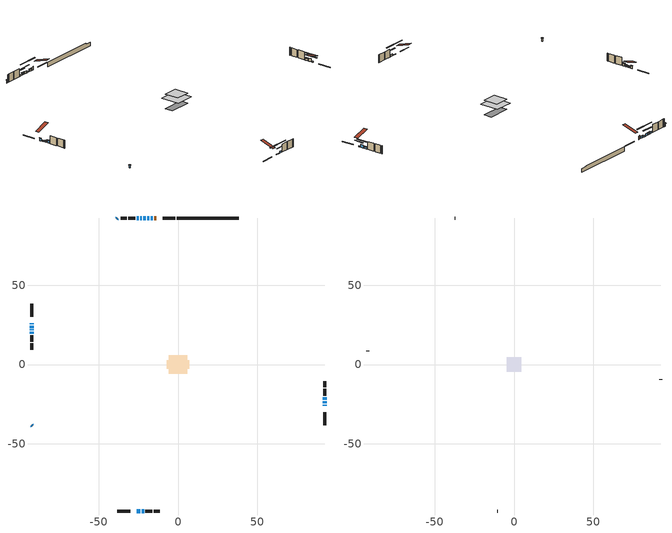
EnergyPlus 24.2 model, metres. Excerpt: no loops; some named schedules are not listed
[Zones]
conditioned space
 floor outside (Floor1 construction): -0.46,-0.46 -0.46,0.46 0.46,0.46 0.46,-0.46 z1.06
 floor adiabatic (AdiabaticFloorConstruction): -5.91,-5.91 -5.91,5.91 5.91,5.91 5.91,-5.91 z3.5
 floor foundation (Slab1 construction): -7.2,-2.56 -7.2,2.56 7.2,2.56 7.2,-2.56 z-1.68
 wall outside (RimJoist1 construction): -1.6,92.57 -9.67,92.57 / -38.34,-92.57 -30.28,-92.57 / -92.57,38.34 -92.57,30.28 / 92.57,-38.34 92.57,-30.28 z1.06:1.36
 wall outside (AdiabaticWallConstruction 1): -13.83,92.57 -15.14,92.57 z1.06:3.09
 wall outside (AdiabaticWallConstruction): 92.57,-26.12 92.57,-25.56 z1.06:1.62; 92.57,-24.63 92.57,-23.11 z1.06:2.84; -92.57,26.12 -92.57,25.35 / -20.27,92.57 -21.84,92.57 z1.06:2.43; -16.07,92.57 -17.22,92.57 z1.06:2.23; 92.57,-22.18 92.57,-20.6 / -23.05,-92.57 -21.47,-92.57 z1.06:2.2; -92.57,24.43 -92.57,23.05 z1.06:1.65; -26.12,-92.57 -23.98,-92.57 z1.06:1.44; -18.14,92.57 -19.34,92.57 z1.06:1.82; -92.57,22.13 -92.57,21.57 z1.06:1.98; -22.77,92.57 -23.74,92.57 z1.06:1.9; -38.34,92.57 -38.74,92.17 / -92.57,20.64 -92.57,19.47 / -92.57,-38.34 -92.17,-38.74 z1.06:2.64; -24.67,92.57 -26.22,92.57 z1.06:2.03
 wall outside (Wall1 construction): -27.14,92.57 -31.43,92.57 / -20.55,-92.57 -16.26,-92.57 / -92.57,18.54 -92.57,14.25 / 92.57,-19.67 92.57,-15.38 z1.06:5.94
 wall outside (Wall2 construction): -32.36,92.57 -36.23,92.57 / -15.33,-92.57 -11.46,-92.57 / -92.57,13.33 -92.57,9.46 / 92.57,-14.46 92.57,-10.59 z1.06:5.94
 wall foundation (FoundationWall1 construction): -0.67,92.57,-1.68 -0.67,92.57,1.06 34.44,92.57,1.06 34.44,92.57,0.62 38.34,92.57,0.62 38.34,92.57,-1.68
 window (WindowConstruction 12): 92.57,-26.12 92.57,-25.56 z1.06:1.62
 window (WindowConstruction 7): 92.57,-24.63 92.57,-23.11 z1.06:2.84
 window (WindowConstruction 8): -92.57,26.12 -92.57,25.35 z1.06:2.43
 window (WindowConstruction 9): -16.07,92.57 -17.21,92.57 z1.06:2.23
 window (WindowConstruction 10): 92.57,-22.18 92.57,-20.6 z1.06:2.2
 window (WindowConstruction 11): -92.57,24.43 -92.57,23.05 z1.06:1.65
 window (WindowConstruction 14): -26.12,-92.57 -23.98,-92.57 z1.06:1.44
 window (WindowConstruction 15): -18.14,92.57 -19.34,92.57 z1.06:1.82
 window (WindowConstruction 13): -92.57,22.12 -92.57,21.57 z1.06:1.97
 window (WindowConstruction): -20.27,92.57 -21.84,92.57 z1.06:2.43
 window (WindowConstruction 1): -22.77,92.57 -23.74,92.57 z1.06:1.9
 window (WindowConstruction 2): -38.34,92.57 -38.74,92.17 z1.06:2.64
 window (WindowConstruction 3): -92.57,20.64 -92.57,19.47 z1.06:2.64
 window (WindowConstruction 4): -92.57,-38.34 -92.17,-38.74 z1.06:2.64
 window (WindowConstruction 5): -23.05,-92.57 -21.48,-92.57 z1.06:2.2
 window (WindowConstruction 6): -24.67,92.57 -26.22,92.57 z1.06:2.03
 door (Door): -13.83,92.57 -15.14,92.57 z1.06:3.09
 ceiling adiabatic (AdiabaticFloorConstruction): 5.91,-5.91 5.91,5.91 -5.91,5.91 -5.91,-5.91 z3.5
attic - vented
 floor to conditioned space (Floor2 construction Reversed): -4.48,-4.48 -4.48,4.48 4.48,4.48 4.48,-4.48 z5.94
 wall outside (Wall3 construction): -37.16,92.57 -37.41,92.57 / -10.54,-92.57 -10.28,-92.57 / -92.57,8.53 -92.57,8.27 / 92.57,-9.66 92.57,-9.4 z1.06:5.94
 roof outside (Roof1 construction): -12.9,92.57,5.94 -12.9,83.83,8.85 -10.6,83.83,8.85 -10.6,92.57,5.94; -27.05,-92.57,5.94 -27.05,-83.83,8.85 -29.35,-83.83,8.85 -29.35,-92.57,5.94; -92.57,27.05,5.94 -83.83,27.05,8.85 -83.83,29.35,8.85 -92.57,29.35,5.94; 92.57,-27.05,5.94 83.83,-27.05,8.85 83.83,-29.35,8.85 92.57,-29.35,5.94
shading: 92.57,-22.82 92.57,-28.86 93.03,-28.86 93.03,-22.82 z4.36; 92.57,-20.37 92.57,-27.37 93.03,-27.37 93.03,-20.37 z5.58; -92.57,25.06 -92.57,26.42 -93.03,26.42 -93.03,25.06 z2.73; -17.51,92.57 -15.77,92.57 -15.77,93.03 -17.51,93.03 z2.53; 92.57,-20.3 92.57,-22.48 93.03,-22.48 93.03,-20.3 z2.5; -92.57,22.76 -92.57,24.72 -93.03,24.72 -93.03,22.76 z1.94; -17.88,-92.57 -32.22,-92.57 -32.22,-93.03 -17.88,-93.03 z7.54; -25.44,92.57 -12.04,92.57 -12.04,93.03 -25.44,93.03 z7.92; -92.57,21.27 -92.57,22.42 -93.03,22.42 -93.03,21.27 z2.27; -24.58,92.57 -17.53,92.57 -17.53,93.03 -24.58,93.03 z5.17; -24.35,92.57 -22.16,92.57 -22.16,93.03 -24.35,93.03 z2.51; -38.95,91.96 -38.13,92.78 -38.46,93.1 -39.27,92.29 z2.93; -92.57,19.17 -92.57,20.94 -93.03,20.94 -93.03,19.17 z2.93; -91.96,-38.95 -92.78,-38.13 -93.1,-38.46 -92.29,-39.27 z2.93; -18.74,-92.57 -25.79,-92.57 -25.79,-93.03 -18.74,-93.03 z4.94; -28.96,92.57 -21.93,92.57 -21.93,93.03 -28.96,93.03 z4.77
[Building]
Building 1: Terrain=Suburbs
[Site:Location]
Calgary Intl AP_AB: Latitude {deg}=51.11; Longitude {deg}=-114.02; Time Zone {hr}=-7; Elevation {m}=1084; Keep Site Location Information=Yes
[Site:GroundTemperature:Shallow]
0.326196, -1.55603, -1.70677, -0.813554, 2.7722, 6.34125, 9.43543, 11.3955, 11.562, 9.96783, 6.95256, 3.49299
[Site:WaterMainsTemperature]
Calculation Method=Schedule; Temperature Schedule=mains temperature schedule
[Material] Roughness=Rough; Thermal Absorptance=0.9
Name | Thickness {m} | Conductivity {W/m-K} | Density {kg/m3} | Specific Heat {J/kg-K} | Solar Absorptance | Visible Absorptance
asphalt or fiberglass shingles | 0.00635 | 0.162714 | 1121.4 | 1465.45 | 0.4 | 0.4
ceiling loosefill ins | 0.169333 | 0.0480833 | 16.02 | 1046.75 | 0.7 | 0.7
ceiling stud and cavity | 0.1397 | 0.329196 | 65.682 | 1177.47 | 0.7 | 0.7
concrete 4.0 in. | 0.1016 | 1.803125 | 2242.8 | 837.4 | 0.7 | 0.7
concrete 8.0 in. | 0.2032 | 1.803125 | 2242.8 | 837.4 | 0.7 | 0.7
door material | 0.04445 | 0.0451087 | 512.64 | 1214.23 | 0.7 | 0.7
exterior vertical ins | 0.00332702 | 0.029427 | 32.04 | 1214.23 | 0.7 | 0.7
floor covering | 0.0127 | 0.0433444 | 54.468 | 1339.84 | 0.6 | 0.6
floor rigid ins | 0.051816 | 0.029427 | 32.04 | 1214.23 | 0.7 | 0.7
floor rigid ins 1; wall rigid ins | 0.512978 | 0.029427 | 32.04 | 1214.23 | 0.7 | 0.7
floor stud and cavity | 0.1397 | 0.33448 | 92.3553 | 1139.71 | 0.7 | 0.7
floor stud and cavity 1 | 0.1397 | 1.75129 | 37.0049 | 1207.88 | 0.7 | 0.7
furniture material conditioned space 1 | 0.1524 | 0.115458 | 640.8 | 1214.23 | 0.6 | 0.6
gypsum board | 0.0127 | 0.160291 | 801 | 837.4 | 0.6 | 0.6
gypsum board 1 | 0.0127 | 0.160291 | 801 | 837.4 | 0.7 | 0.7
osb sheathing 0.5 in. | 0.0127 | 0.115458 | 512.64 | 1214.23 | 0.7 | 0.7
osb sheathing 0.75 in. | 0.01905 | 0.115458 | 512.64 | 1214.23 | 0.7 | 0.7
osb sheathing 2.0 in. | 0.0508 | 0.115458 | 512.64 | 1214.23 | 0.7 | 0.7
rim joist stud and cavity | 0.0508 | 0.0285197 | 125.044 | 1163.47 | 0.6 | 0.6
slab rigid ins | 0.000517642 | 0.029427 | 32.04 | 1214.23 | 0.7 | 0.7
wall stud and cavity | 0.1397 | 0.0861437 | 139.0536 | 1170.24 | 0.7 | 0.7
wall stud and cavity 1 | 0.1397 | 0.0864253 | 139.0536 | 1170.24 | 0.7 | 0.7
wall stud and cavity 2 | 0.0889 | 6.9971 | 50.32683 | 1063.81 | 0.6 | 0.6
wall stud and cavity 3 | 0.0889 | 0.380278 | 52.3479 | 1209.89 | 0.7 | 0.7
wall stud and cavity 4 | 0.0889 | 0.391764 | 83.0341 | 1211.67 | 0.7 | 0.7
wood siding | 0.0254 | 0.102417 | 544.68 | 1172.36 | 0.4 | 0.4
wood siding 1 | 0.00254 | 0.102417 | 544.68 | 1172.36 | 0.4 | 0.4
wood siding 2; wood siding 3; wood siding 4 | 0.0254 | 0.102417 | 544.68 | 1172.36 | 0.7 | 0.7
[WindowMaterial:SimpleGlazingSystem]
Name | U-Factor {W/m2-K} | Solar Heat Gain Coefficient
WindowMaterial | 2.90373 | 0.68
WindowMaterial 1 | 2.95256 | 0.63
WindowMaterial 10 | 2.74134 | 0.56
WindowMaterial 11 | 2.75553 | 0.6
WindowMaterial 12 | 5.85799 | 0.59
WindowMaterial 13 | 1.90383 | 0.35
WindowMaterial 2 | 2.969594 | 0.62
WindowMaterial 3 | 2.91168 | 0.67
WindowMaterial 4 | 1.782892 | 0.39
WindowMaterial 5 | 1.81242 | 0.38
WindowMaterial 6 | 2.93666 | 0.65
WindowMaterial 7 | 1.87771 | 0.35
WindowMaterial 8 | 1.84308 | 0.37
WindowMaterial 9 | 1.69886 | 0.41
[Construction]
AdiabaticFloorConstruction: floor stud and cavity 1, floor rigid ins 1, osb sheathing 0.75 in., floor covering
AdiabaticWallConstruction: wood siding 3, wall rigid ins, wall stud and cavity 3, gypsum board
AdiabaticWallConstruction 1: wood siding 4, wall rigid ins, wall stud and cavity 3, gypsum board
Door: door material
Floor1 construction: floor stud and cavity, floor rigid ins, osb sheathing 0.75 in., floor covering
Floor2 construction Reversed: gypsum board, ceiling stud and cavity, ceiling loosefill ins
FoundationWall1 construction: concrete 8.0 in., gypsum board 1
furniture construction conditioned space 1: furniture material conditioned space 1
PartitionWallConstruction: gypsum board, wall stud and cavity 4, gypsum board
RimJoist1 construction: wood siding 2, osb sheathing 2.0 in., rim joist stud and cavity
Roof1 construction: asphalt or fiberglass shingles
Slab1 construction: slab rigid ins, concrete 4.0 in.
Wall1 construction: wood siding, osb sheathing 0.5 in., wall stud and cavity, gypsum board
Wall2 construction: wood siding, osb sheathing 0.5 in., wall stud and cavity 1, gypsum board
Wall3 construction: wood siding 1, wall stud and cavity 2
WindowConstruction: WindowMaterial
WindowConstruction 1: WindowMaterial 1
WindowConstruction 10; WindowConstruction 5: WindowMaterial 4
WindowConstruction 11: WindowMaterial 9
WindowConstruction 12: WindowMaterial 10
WindowConstruction 13: WindowMaterial 11
WindowConstruction 14: WindowMaterial 12
WindowConstruction 15: WindowMaterial 13
WindowConstruction 2; WindowConstruction 4: WindowMaterial 2
WindowConstruction 3: WindowMaterial 3
WindowConstruction 6: WindowMaterial 5
WindowConstruction 7: WindowMaterial 6
WindowConstruction 8: WindowMaterial 7
WindowConstruction 9: WindowMaterial 8
[Zone] Multiplier=1; Part of Total Floor Area=Yes
Name | Volume {m3}
attic - vented | 38.031
conditioned space | 567.1
[Space]
Name | Zone | Volume {m3}
attic - vented 1 | attic - vented | 38.031
conditioned space 1 | conditioned space | 567.1
[ZoneInfiltration:EffectiveLeakageArea]
infil attic - vented 1: Zone or Space=attic - vented 1; Schedule=Always On Discrete; Effective Air Leakage Area {cm2}=2758.29; Stack Coefficient=0.000541624; Wind Coefficient=1.57242e-05
[ZoneMixing]
whole house fan mix: Zone or Space=attic - vented; Schedule=Always On Continuous; Design Flow Rate Calculation Method=Flow/Zone; Design Flow Rate {m3/s}=0; Source Zone or Space=conditioned space
[SurfaceProperty:ExposedFoundationPerimeter]
Slab1: Exposed Perimeter Calculation Method=TotalExposedPerimeter; Total Exposed Perimeter {m}=39.014
[InternalMass] Zone or ZoneList=conditioned space; Space or SpaceList=conditioned space 1
Name | Construction | Surface Area {m2}
furniture mass conditioned space 1 | furniture construction conditioned space 1 | 85.648
partition wall mass | PartitionWallConstruction | 214.12
[Lights]
interior lighting: Zone or ZoneList or Space or SpaceList=conditioned space 1; Schedule=interior lighting schedule; Design Level Calculation Method=LightingLevel; Lighting Level {W}=343.2; Return Air Fraction=0; Fraction Radiant=0.6; Fraction Visible=0.2; Fraction Replaceable=1
[People]
occupants: Zone or ZoneList or Space or SpaceList=conditioned space 1; Number of People Schedule=occupants schedule; Number of People Calculation Method=People; Number of People=3; Fraction Radiant=0.314171; Sensible Heat Fraction=0.56303; Activity Level Schedule=occupants activity schedule; Carbon Dioxide Generation Rate {m3/s-W}=0; Enable ASHRAE 55 Comfort Warnings=No; Mean Radiant Temperature Calculation Type=EnclosureAveraged
[ElectricEquipment] Zone or ZoneList or Space or SpaceList=conditioned space 1; Design Level Calculation Method=EquipmentLevel
Name | Schedule | Design Level {W} | Fraction Latent | Fraction Radiant | Fraction Lost
clothes dryer | clothes dryer schedule | 140.772 | 0.015 | 0.081 | 0.85
clothes washer | clothes washer schedule | 32.1985 | 0.03 | 0.162 | 0.7
cooking range | cooking range schedule | 215.147 | 0.08 | 0.432 | 0.2
dishwasher | dishwasher schedule | 66.8632 | 0.3 | 0.18 | 0.4
fridge | fridge schedule | 72.9452 | 0 | 0.6 | 0
mech vent house fan | mech vent house fan schedule | 0 | 0 | 0 | 1
mech vent house fan cfis | mech vent house fan cfis schedule | 0 | 0 | 0 | 0
misc plug loads | misc plug loads schedule | 494.7 | 0.045 | 0.513 | 0.1
whole house fan | Always On Discrete | 0 | 0 | 0 | 1
[OtherEquipment] Zone or ZoneList or Space or SpaceList=conditioned space 1; Design Level Calculation Method=EquipmentLevel
Name | Fuel Type | Schedule | Design Level {W} | Fraction Latent | Fraction Radiant | Fraction Lost
clothes dryer 1 | Electricity | clothes dryer schedule | 0 | 0.015 | 0.081 | 0.85
cooking range 1 | Electricity | cooking range schedule | 0 | 0.08 | 0.432 | 0.2
general water use latent | None | general water use schedule | 62.594 | 1 | 0 | 0
general water use sensible | None | general water use schedule | -61.6891 | 0 | 0.6 | 0
mech vent house fan latent load | None | Always On Discrete | 0 | 1 | 0 | 0
mech vent house fan sensible load | None | Always On Discrete | 0 | 0 | 0 | 0
water heater energy adjustment1 | NaturalGas | Always On Discrete | 0.01 | 0 | 0 | 1
[ZoneInfiltration:DesignFlowRate] Zone or ZoneList or Space or SpaceList=conditioned space 1; Schedule=Always On Discrete; Design Flow Rate Calculation Method=Flow/Zone; Design Flow Rate {m3/s}=0
infil flow; natural vent flow; whole house fan flow
[Foundation:Kiva]
Foundation Kiva 1: Initial Indoor Air Temperature {C}=18; Wall Height Above Grade {m}=1.06; Wall Depth Below Slab {m}=0.2032; Custom Block Material Name 1=exterior vertical ins; Custom Block Depth 1 {m}=2.74; Custom Block X Position 1 {m}=0.2159; Custom Block Z Position 1 {m}=0
[Foundation:Kiva:Settings]
Soil Conductivity {W/m-K}=0.849921; Soil Density {kg/m3}=1842.3; Soil Specific Heat {J/kg-K}=418.7; Ground Solar Absorptivity=0.9; Ground Thermal Absorptivity=0.9; Ground Surface Roughness {m}=0.03; Far-Field Width {m}=40; Deep-Ground Boundary Condition=ZeroFlux; Deep-Ground Depth {m}=40; Minimum Cell Dimension {m}=0.2; Maximum Cell Growth Coefficient=3; Simulation Timestep=Timestep
[Exterior:Lights]
exterior lighting: Schedule=exterior lighting schedule; Design Level {W}=75.6
[Schedule:Constant]
Name | Hourly Value
Always On Continuous; mech vent house fan schedule; mech vent house fan cfis schedule; Always On Discrete | 1
occupants activity schedule | 117.228
fridge schedule | 0
[Schedule:Week:Daily]
interior lighting schedule Week Rule - Jan1-Jan27: interior lighting schedule day, interior lighting schedule day, interior lighting schedule day, interior lighting schedule day, interior lighting schedule day, interior lighting schedule day, interior lighting schedule day, interior lighting schedule default day, interior lighting schedule default day, interior lighting schedule default day, interior lighting schedule default day, interior lighting schedule default day
interior lighting schedule Week Rule - Jan28-Feb3: interior lighting schedule day, interior lighting schedule day, interior lighting schedule day, interior lighting schedule day, interior lighting schedule day 1, interior lighting schedule day 1, interior lighting schedule day 1, interior lighting schedule default day, interior lighting schedule default day, interior lighting schedule default day, interior lighting schedule default day, interior lighting schedule default day
interior lighting schedule Week Rule - Feb4-Feb24: interior lighting schedule day 1, interior lighting schedule day 1, interior lighting schedule day 1, interior lighting schedule day 1, interior lighting schedule day 1, interior lighting schedule day 1, interior lighting schedule day 1, interior lighting schedule default day, interior lighting schedule default day, interior lighting schedule default day, interior lighting schedule default day, interior lighting schedule default day
interior lighting schedule Week Rule - Feb25-Mar3: interior lighting schedule day 1, interior lighting schedule day 1, interior lighting schedule day 1, interior lighting schedule day 1, interior lighting schedule day 2, interior lighting schedule day 2, interior lighting schedule day 2, interior lighting schedule default day, interior lighting schedule default day, interior lighting schedule default day, interior lighting schedule default day, interior lighting schedule default day
interior lighting schedule Week Rule - Mar4-Mar31: interior lighting schedule day 2, interior lighting schedule day 2, interior lighting schedule day 2, interior lighting schedule day 2, interior lighting schedule day 2, interior lighting schedule day 2, interior lighting schedule day 2, interior lighting schedule default day, interior lighting schedule default day, interior lighting schedule default day, interior lighting schedule default day, interior lighting schedule default day
interior lighting schedule Week Rule - Apr1-Apr28: interior lighting schedule day 3, interior lighting schedule day 3, interior lighting schedule day 3, interior lighting schedule day 3, interior lighting schedule day 3, interior lighting schedule day 3, interior lighting schedule day 3, interior lighting schedule default day, interior lighting schedule default day, interior lighting schedule default day, interior lighting schedule default day, interior lighting schedule default day
interior lighting schedule Week Rule - Apr29-May5: interior lighting schedule day 3, interior lighting schedule day 3, interior lighting schedule day 4, interior lighting schedule day 4, interior lighting schedule day 4, interior lighting schedule day 4, interior lighting schedule day 4, interior lighting schedule default day, interior lighting schedule default day, interior lighting schedule default day, interior lighting schedule default day, interior lighting schedule default day
interior lighting schedule Week Rule - May6-May26: interior lighting schedule day 4, interior lighting schedule day 4, interior lighting schedule day 4, interior lighting schedule day 4, interior lighting schedule day 4, interior lighting schedule day 4, interior lighting schedule day 4, interior lighting schedule default day, interior lighting schedule default day, interior lighting schedule default day, interior lighting schedule default day, interior lighting schedule default day
interior lighting schedule Week Rule - May27-Jun2: interior lighting schedule day 4, interior lighting schedule day 4, interior lighting schedule day 4, interior lighting schedule day 4, interior lighting schedule day 4, interior lighting schedule day 5, interior lighting schedule day 5, interior lighting schedule default day, interior lighting schedule default day, interior lighting schedule default day, interior lighting schedule default day, interior lighting schedule default day
interior lighting schedule Week Rule - Jun3-Jun30: interior lighting schedule day 5, interior lighting schedule day 5, interior lighting schedule day 5, interior lighting schedule day 5, interior lighting schedule day 5, interior lighting schedule day 5, interior lighting schedule day 5, interior lighting schedule default day, interior lighting schedule default day, interior lighting schedule default day, interior lighting schedule default day, interior lighting schedule default day
interior lighting schedule Week Rule - Jul1-Jul28: interior lighting schedule day 6, interior lighting schedule day 6, interior lighting schedule day 6, interior lighting schedule day 6, interior lighting schedule day 6, interior lighting schedule day 6, interior lighting schedule day 6, interior lighting schedule default day, interior lighting schedule default day, interior lighting schedule default day, interior lighting schedule default day, interior lighting schedule default day
interior lighting schedule Week Rule - Jul29-Aug4: interior lighting schedule day 6, interior lighting schedule day 6, interior lighting schedule day 6, interior lighting schedule day 7, interior lighting schedule day 7, interior lighting schedule day 7, interior lighting schedule day 7, interior lighting schedule default day, interior lighting schedule default day, interior lighting schedule default day, interior lighting schedule default day, interior lighting schedule default day
interior lighting schedule Week Rule - Aug5-Aug25: interior lighting schedule day 7, interior lighting schedule day 7, interior lighting schedule day 7, interior lighting schedule day 7, interior lighting schedule day 7, interior lighting schedule day 7, interior lighting schedule day 7, interior lighting schedule default day, interior lighting schedule default day, interior lighting schedule default day, interior lighting schedule default day, interior lighting schedule default day
interior lighting schedule Week Rule - Aug26-Sep1: interior lighting schedule day 7, interior lighting schedule day 7, interior lighting schedule day 7, interior lighting schedule day 7, interior lighting schedule day 7, interior lighting schedule day 7, interior lighting schedule day 8, interior lighting schedule default day, interior lighting schedule default day, interior lighting schedule default day, interior lighting schedule default day, interior lighting schedule default day
interior lighting schedule Week Rule - Sep2-Sep29: interior lighting schedule day 8, interior lighting schedule day 8, interior lighting schedule day 8, interior lighting schedule day 8, interior lighting schedule day 8, interior lighting schedule day 8, interior lighting schedule day 8, interior lighting schedule default day, interior lighting schedule default day, interior lighting schedule default day, interior lighting schedule default day, interior lighting schedule default day
interior lighting schedule Week Rule - Sep30-Oct6: interior lighting schedule day 8, interior lighting schedule day 9, interior lighting schedule day 9, interior lighting schedule day 9, interior lighting schedule day 9, interior lighting schedule day 9, interior lighting schedule day 9, interior lighting schedule default day, interior lighting schedule default day, interior lighting schedule default day, interior lighting schedule default day, interior lighting schedule default day
interior lighting schedule Week Rule - Oct7-Oct27: interior lighting schedule day 9, interior lighting schedule day 9, interior lighting schedule day 9, interior lighting schedule day 9, interior lighting schedule day 9, interior lighting schedule day 9, interior lighting schedule day 9, interior lighting schedule default day, interior lighting schedule default day, interior lighting schedule default day, interior lighting schedule default day, interior lighting schedule default day
interior lighting schedule Week Rule - Oct28-Nov3: interior lighting schedule day 9, interior lighting schedule day 9, interior lighting schedule day 9, interior lighting schedule day 9, interior lighting schedule day 10, interior lighting schedule day 10, interior lighting schedule day 10, interior lighting schedule default day, interior lighting schedule default day, interior lighting schedule default day, interior lighting schedule default day, interior lighting schedule default day
interior lighting schedule Week Rule - Nov4-Nov24: interior lighting schedule day 10, interior lighting schedule day 10, interior lighting schedule day 10, interior lighting schedule day 10, interior lighting schedule day 10, interior lighting schedule day 10, interior lighting schedule day 10, interior lighting schedule default day, interior lighting schedule default day, interior lighting schedule default day, interior lighting schedule default day, interior lighting schedule default day
interior lighting schedule Week Rule - Nov25-Dec1: interior lighting schedule day 10, interior lighting schedule day 10, interior lighting schedule day 10, interior lighting schedule day 10, interior lighting schedule day 10, interior lighting schedule day 10, interior lighting schedule day 11, interior lighting schedule default day, interior lighting schedule default day, interior lighting schedule default day, interior lighting schedule default day, interior lighting schedule default day
interior lighting schedule Week Rule - Dec2-Dec31: interior lighting schedule day 11, interior lighting schedule day 11, interior lighting schedule day 11, interior lighting schedule day 11, interior lighting schedule day 11, interior lighting schedule day 11, interior lighting schedule day 11, interior lighting schedule default day, interior lighting schedule default day, interior lighting schedule default day, interior lighting schedule default day, interior lighting schedule default day
occupants schedule Week Rule - Jan1-Dec31: occupants schedule day, occupants schedule day, occupants schedule day, occupants schedule day, occupants schedule day, occupants schedule day, occupants schedule day, occupants schedule default day, occupants schedule default day, occupants schedule default day, occupants schedule default day, occupants schedule default day
clothes dryer schedule Week Rule - Jan1-Dec31: clothes dryer schedule day, clothes dryer schedule day, clothes dryer schedule day, clothes dryer schedule day, clothes dryer schedule day, clothes dryer schedule day, clothes dryer schedule day, clothes dryer schedule default day, clothes dryer schedule default day, clothes dryer schedule default day, clothes dryer schedule default day, clothes dryer schedule default day
clothes washer schedule Week Rule - Jan1-Dec31: clothes washer schedule day, clothes washer schedule day, clothes washer schedule day, clothes washer schedule day, clothes washer schedule day, clothes washer schedule day, clothes washer schedule day, clothes washer schedule default day, clothes washer schedule default day, clothes washer schedule default day, clothes washer schedule default day, clothes washer schedule default day
cooking range schedule Week Rule - Jan1-Dec31: cooking range schedule day, cooking range schedule day, cooking range schedule day, cooking range schedule day, cooking range schedule day, cooking range schedule day, cooking range schedule day, cooking range schedule default day, cooking range schedule default day, cooking range schedule default day, cooking range schedule default day, cooking range schedule default day
dishwasher schedule Week Rule - Jan1-Dec31: dishwasher schedule day, dishwasher schedule day, dishwasher schedule day, dishwasher schedule day, dishwasher schedule day, dishwasher schedule day, dishwasher schedule day, dishwasher schedule default day, dishwasher schedule default day, dishwasher schedule default day, dishwasher schedule default day, dishwasher schedule default day
misc plug loads schedule Week Rule - Jan1-Dec31: misc plug loads schedule day, misc plug loads schedule day, misc plug loads schedule day, misc plug loads schedule day, misc plug loads schedule day, misc plug loads schedule day, misc plug loads schedule day, misc plug loads schedule default day, misc plug loads schedule default day, misc plug loads schedule default day, misc plug loads schedule default day, misc plug loads schedule default day
general water use schedule Week Rule - Jan1-Dec31: general water use schedule day, general water use schedule day, general water use schedule day, general water use schedule day, general water use schedule day, general water use schedule day, general water use schedule day, general water use schedule default day, general water use schedule default day, general water use schedule default day, general water use schedule default day, general water use schedule default day
exterior lighting schedule Week Rule - Jan1-Jan27: exterior lighting schedule day, exterior lighting schedule day, exterior lighting schedule day, exterior lighting schedule day, exterior lighting schedule day, exterior lighting schedule day, exterior lighting schedule day, exterior lighting schedule default day, exterior lighting schedule default day, exterior lighting schedule default day, exterior lighting schedule default day, exterior lighting schedule default day
exterior lighting schedule Week Rule - Jan28-Feb3: exterior lighting schedule day, exterior lighting schedule day, exterior lighting schedule day, exterior lighting schedule day, exterior lighting schedule day 1, exterior lighting schedule day 1, exterior lighting schedule day 1, exterior lighting schedule default day, exterior lighting schedule default day, exterior lighting schedule default day, exterior lighting schedule default day, exterior lighting schedule default day
exterior lighting schedule Week Rule - Feb4-Feb24: exterior lighting schedule day 1, exterior lighting schedule day 1, exterior lighting schedule day 1, exterior lighting schedule day 1, exterior lighting schedule day 1, exterior lighting schedule day 1, exterior lighting schedule day 1, exterior lighting schedule default day, exterior lighting schedule default day, exterior lighting schedule default day, exterior lighting schedule default day, exterior lighting schedule default day
exterior lighting schedule Week Rule - Feb25-Mar3: exterior lighting schedule day 1, exterior lighting schedule day 1, exterior lighting schedule day 1, exterior lighting schedule day 1, exterior lighting schedule day 2, exterior lighting schedule day 2, exterior lighting schedule day 2, exterior lighting schedule default day, exterior lighting schedule default day, exterior lighting schedule default day, exterior lighting schedule default day, exterior lighting schedule default day
exterior lighting schedule Week Rule - Mar4-Mar31: exterior lighting schedule day 2, exterior lighting schedule day 2, exterior lighting schedule day 2, exterior lighting schedule day 2, exterior lighting schedule day 2, exterior lighting schedule day 2, exterior lighting schedule day 2, exterior lighting schedule default day, exterior lighting schedule default day, exterior lighting schedule default day, exterior lighting schedule default day, exterior lighting schedule default day
exterior lighting schedule Week Rule - Apr1-Apr28: exterior lighting schedule day 3, exterior lighting schedule day 3, exterior lighting schedule day 3, exterior lighting schedule day 3, exterior lighting schedule day 3, exterior lighting schedule day 3, exterior lighting schedule day 3, exterior lighting schedule default day, exterior lighting schedule default day, exterior lighting schedule default day, exterior lighting schedule default day, exterior lighting schedule default day
exterior lighting schedule Week Rule - Apr29-May5: exterior lighting schedule day 3, exterior lighting schedule day 3, exterior lighting schedule day 4, exterior lighting schedule day 4, exterior lighting schedule day 4, exterior lighting schedule day 4, exterior lighting schedule day 4, exterior lighting schedule default day, exterior lighting schedule default day, exterior lighting schedule default day, exterior lighting schedule default day, exterior lighting schedule default day
exterior lighting schedule Week Rule - May6-May26: exterior lighting schedule day 4, exterior lighting schedule day 4, exterior lighting schedule day 4, exterior lighting schedule day 4, exterior lighting schedule day 4, exterior lighting schedule day 4, exterior lighting schedule day 4, exterior lighting schedule default day, exterior lighting schedule default day, exterior lighting schedule default day, exterior lighting schedule default day, exterior lighting schedule default day
exterior lighting schedule Week Rule - May27-Jun2: exterior lighting schedule day 4, exterior lighting schedule day 4, exterior lighting schedule day 4, exterior lighting schedule day 4, exterior lighting schedule day 4, exterior lighting schedule day 5, exterior lighting schedule day 5, exterior lighting schedule default day, exterior lighting schedule default day, exterior lighting schedule default day, exterior lighting schedule default day, exterior lighting schedule default day
exterior lighting schedule Week Rule - Jun3-Jun30: exterior lighting schedule day 5, exterior lighting schedule day 5, exterior lighting schedule day 5, exterior lighting schedule day 5, exterior lighting schedule day 5, exterior lighting schedule day 5, exterior lighting schedule day 5, exterior lighting schedule default day, exterior lighting schedule default day, exterior lighting schedule default day, exterior lighting schedule default day, exterior lighting schedule default day
exterior lighting schedule Week Rule - Jul1-Jul28: exterior lighting schedule day 6, exterior lighting schedule day 6, exterior lighting schedule day 6, exterior lighting schedule day 6, exterior lighting schedule day 6, exterior lighting schedule day 6, exterior lighting schedule day 6, exterior lighting schedule default day, exterior lighting schedule default day, exterior lighting schedule default day, exterior lighting schedule default day, exterior lighting schedule default day
exterior lighting schedule Week Rule - Jul29-Aug4: exterior lighting schedule day 6, exterior lighting schedule day 6, exterior lighting schedule day 6, exterior lighting schedule day 7, exterior lighting schedule day 7, exterior lighting schedule day 7, exterior lighting schedule day 7, exterior lighting schedule default day, exterior lighting schedule default day, exterior lighting schedule default day, exterior lighting schedule default day, exterior lighting schedule default day
exterior lighting schedule Week Rule - Aug5-Aug25: exterior lighting schedule day 7, exterior lighting schedule day 7, exterior lighting schedule day 7, exterior lighting schedule day 7, exterior lighting schedule day 7, exterior lighting schedule day 7, exterior lighting schedule day 7, exterior lighting schedule default day, exterior lighting schedule default day, exterior lighting schedule default day, exterior lighting schedule default day, exterior lighting schedule default day
exterior lighting schedule Week Rule - Aug26-Sep1: exterior lighting schedule day 7, exterior lighting schedule day 7, exterior lighting schedule day 7, exterior lighting schedule day 7, exterior lighting schedule day 7, exterior lighting schedule day 7, exterior lighting schedule day 8, exterior lighting schedule default day, exterior lighting schedule default day, exterior lighting schedule default day, exterior lighting schedule default day, exterior lighting schedule default day
exterior lighting schedule Week Rule - Sep2-Sep29: exterior lighting schedule day 8, exterior lighting schedule day 8, exterior lighting schedule day 8, exterior lighting schedule day 8, exterior lighting schedule day 8, exterior lighting schedule day 8, exterior lighting schedule day 8, exterior lighting schedule default day, exterior lighting schedule default day, exterior lighting schedule default day, exterior lighting schedule default day, exterior lighting schedule default day
exterior lighting schedule Week Rule - Sep30-Oct6: exterior lighting schedule day 8, exterior lighting schedule day 9, exterior lighting schedule day 9, exterior lighting schedule day 9, exterior lighting schedule day 9, exterior lighting schedule day 9, exterior lighting schedule day 9, exterior lighting schedule default day, exterior lighting schedule default day, exterior lighting schedule default day, exterior lighting schedule default day, exterior lighting schedule default day
exterior lighting schedule Week Rule - Oct7-Oct27: exterior lighting schedule day 9, exterior lighting schedule day 9, exterior lighting schedule day 9, exterior lighting schedule day 9, exterior lighting schedule day 9, exterior lighting schedule day 9, exterior lighting schedule day 9, exterior lighting schedule default day, exterior lighting schedule default day, exterior lighting schedule default day, exterior lighting schedule default day, exterior lighting schedule default day
[Schedule:Year]
interior lighting schedule: interior lighting schedule Week Rule - Jan1-Jan27, 1, 1, 1, 27, interior lighting schedule Week Rule - Jan28-Feb3, 1, 28, 2, 3, interior lighting schedule Week Rule - Feb4-Feb24, 2, 4, 2, 24, interior lighting schedule Week Rule - Feb25-Mar3, 2, 25, 3, 3, interior lighting schedule Week Rule - Mar4-Mar31, 3, 4, 3, 31, interior lighting schedule Week Rule - Apr1-Apr28, 4, 1, 4, 28, interior lighting schedule Week Rule - Apr29-May5, 4, 29, 5, 5, interior lighting schedule Week Rule - May6-May26, 5, 6, 5, 26, interior lighting schedule Week Rule - May27-Jun2, 5, 27, 6, 2, interior lighting schedule Week Rule - Jun3-Jun30, 6, 3, 6, 30, interior lighting schedule Week Rule - Jul1-Jul28, 7, 1, 7, 28, interior lighting schedule Week Rule - Jul29-Aug4, 7, 29, 8, 4, interior lighting schedule Week Rule - Aug5-Aug25, 8, 5, 8, 25, interior lighting schedule Week Rule - Aug26-Sep1, 8, 26, 9, 1, interior lighting schedule Week Rule - Sep2-Sep29, 9, 2, 9, 29, interior lighting schedule Week Rule - Sep30-Oct6, 9, 30, 10, 6, interior lighting schedule Week Rule - Oct7-Oct27, 10, 7, 10, 27, interior lighting schedule Week Rule - Oct28-Nov3, 10, 28, 11, 3, interior lighting schedule Week Rule - Nov4-Nov24, 11, 4, 11, 24, interior lighting schedule Week Rule - Nov25-Dec1, 11, 25, 12, 1, interior lighting schedule Week Rule - Dec2-Dec31, 12, 2, 12, 31
occupants schedule: occupants schedule Week Rule - Jan1-Dec31, 1, 1, 12, 31
clothes dryer schedule: clothes dryer schedule Week Rule - Jan1-Dec31, 1, 1, 12, 31
clothes washer schedule: clothes washer schedule Week Rule - Jan1-Dec31, 1, 1, 12, 31
cooking range schedule: cooking range schedule Week Rule - Jan1-Dec31, 1, 1, 12, 31
dishwasher schedule: dishwasher schedule Week Rule - Jan1-Dec31, 1, 1, 12, 31
misc plug loads schedule: misc plug loads schedule Week Rule - Jan1-Dec31, 1, 1, 12, 31
general water use schedule: general water use schedule Week Rule - Jan1-Dec31, 1, 1, 12, 31
exterior lighting schedule: exterior lighting schedule Week Rule - Jan1-Jan27, 1, 1, 1, 27, exterior lighting schedule Week Rule - Jan28-Feb3, 1, 28, 2, 3, exterior lighting schedule Week Rule - Feb4-Feb24, 2, 4, 2, 24, exterior lighting schedule Week Rule - Feb25-Mar3, 2, 25, 3, 3, exterior lighting schedule Week Rule - Mar4-Mar31, 3, 4, 3, 31, exterior lighting schedule Week Rule - Apr1-Apr28, 4, 1, 4, 28, exterior lighting schedule Week Rule - Apr29-May5, 4, 29, 5, 5, exterior lighting schedule Week Rule - May6-May26, 5, 6, 5, 26, exterior lighting schedule Week Rule - May27-Jun2, 5, 27, 6, 2, exterior lighting schedule Week Rule - Jun3-Jun30, 6, 3, 6, 30, exterior lighting schedule Week Rule - Jul1-Jul28, 7, 1, 7, 28, exterior lighting schedule Week Rule - Jul29-Aug4, 7, 29, 8, 4, exterior lighting schedule Week Rule - Aug5-Aug25, 8, 5, 8, 25, exterior lighting schedule Week Rule - Aug26-Sep1, 8, 26, 9, 1, exterior lighting schedule Week Rule - Sep2-Sep29, 9, 2, 9, 29, exterior lighting schedule Week Rule - Sep30-Oct6, 9, 30, 10, 6, exterior lighting schedule Week Rule - Oct7-Oct27, 10, 7, 10, 27, exterior lighting schedule Week Rule - Oct28-Nov3, 10, 28, 11, 3, exterior lighting schedule Week Rule - Nov4-Nov24, 11, 4, 11, 24, exterior lighting schedule Week Rule - Nov25-Dec1, 11, 25, 12, 1, exterior lighting schedule Week Rule - Dec2-Dec31, 12, 2, 12, 31
[Schedule:Compact]
mains temperature schedule: Through: 01/01, For: AllDays, Until: 24:00, 5.30611, Through: 01/02, For: AllDays, Until: 24:00, 5.24556, Through: 01/03, For: AllDays, Until: 24:00, 5.18611, Through: 01/04, For: AllDays, Until: 24:00, 5.12778, Through: 01/05, For: AllDays, Until: 24:00, 5.07, Through: 01/06, For: AllDays, Until: 24:00, 5.01278, Through: 01/07, For: AllDays, Until: 24:00, 4.95722, Through: 01/08, For: AllDays, Until: 24:00, 4.90222, Through: 01/09, For: AllDays, Until: 24:00, 4.84778, Through: 01/10, For: AllDays, Until: 24:00, 4.795, Through: 01/11, For: AllDays, Until: 24:00, 4.74278, Through: 01/12, For: AllDays, Until: 24:00, 4.69167, Through: 01/13, For: AllDays, Until: 24:00, 4.64111, Through: 01/14, For: AllDays, Until: 24:00, 4.59222, Through: 01/15, For: AllDays, Until: 24:00, 4.54389, Through: 01/16, For: AllDays, Until: 24:00, 4.49722, Through: 01/17, For: AllDays, Until: 24:00, 4.45111, Through: 01/18, For: AllDays, Until: 24:00, 4.40611, Through: 01/19, For: AllDays, Until: 24:00, 4.36222, Through: 01/20, For: AllDays, Until: 24:00, 4.32, Through: 01/21, For: AllDays, Until: 24:00, 4.27833, Through: 01/22, For: AllDays, Until: 24:00, 4.23778, Through: 01/23, For: AllDays, Until: 24:00, 4.19833, Through: 01/24, For: AllDays, Until: 24:00, 4.16056, Through: 01/25, For: AllDays, Until: 24:00, 4.12333, Through: 01/26, For: AllDays, Until: 24:00, 4.08778, Through: 01/27, For: AllDays, Until: 24:00, 4.05278, Through: 01/28, For: AllDays, Until: 24:00, 4.01944, Through: 01/29, For: AllDays, Until: 24:00, 3.98722, Through: 01/30, For: AllDays, Until: 24:00, 3.95611, Through: 01/31, For: AllDays, Until: 24:00, 3.92667, Through: 02/01, For: AllDays, Until: 24:00, 3.89778, Through: 02/02, For: AllDays, Until: 24:00, 3.87056, Through: 02/03, For: AllDays, Until: 24:00, 3.84444, Through: 02/04, For: AllDays, Until: 24:00, 3.82, Through: 02/05, For: AllDays, Until: 24:00, 3.79611, Through: 02/06, For: AllDays, Until: 24:00, 3.77389, Through: 02/07, For: AllDays, Until: 24:00, 3.75333, Through: 02/08, For: AllDays, Until: 24:00, 3.73333, Through: 02/09, For: AllDays, Until: 24:00, 3.715, Through: 02/10, For: AllDays, Until: 24:00, 3.69778, Through: 02/11, For: AllDays, Until: 24:00, 3.68222, Through: 02/12, For: AllDays, Until: 24:00, 3.66778, Through: 02/13, For: AllDays, Until: 24:00, 3.65444, Through: 02/14, For: AllDays, Until: 24:00, 3.64278, Through: 02/15, For: AllDays, Until: 24:00, 3.63222, Through: 02/16, For: AllDays, Until: 24:00, 3.62278, Through: 02/17, For: AllDays, Until: 24:00, 3.615, Through: 02/18, For: AllDays, Until: 24:00, 3.60833, Through: 02/19, For: AllDays, Until: 24:00, 3.60333, Through: 02/20, For: AllDays, Until: 24:00, 3.59944, Through: 02/21, For: AllDays, Until: 24:00, 3.59667, Through: 02/22, For: AllDays, Until: 24:00, 3.59556, Through: 02/23, For: AllDays, Until: 24:00, 3.59556, Through: 02/24, For: AllDays, Until: 24:00, 3.59722, Through: 02/25, For: AllDays, Until: 24:00, 3.6, Through: 02/26, For: AllDays, Until: 24:00, 3.60389, Through: 02/27, For: AllDays, Until: 24:00, 3.60944, Through: 02/28, For: AllDays, Until: 24:00, 3.61611, Through: 03/01, For: AllDays, Until: 24:00, 3.62444, Through: 03/02, For: AllDays, Until: 24:00, 3.63333, Through: 03/03, For: AllDays, Until: 24:00, 3.64444, Through: 03/04, For: AllDays, Until: 24:00, 3.65611, Through: 03/05, For: AllDays, Until: 24:00, 3.67, Through: 03/06, For: AllDays, Until: 24:00, 3.68444, Through: 03/07, For: AllDays, Until: 24:00, 3.70056, Through: 03/08, For: AllDays, Until: 24:00, 3.71778, Through: 03/09, For: AllDays, Until: 24:00, 3.73611, Through: 03/10, For: AllDays, Until: 24:00, 3.75611, Through: 03/11, For: AllDays, Until: 24:00, 3.77722, Through: 03/12, For: AllDays, Until: 24:00, 3.79944, Through: 03/13, For: AllDays, Until: 24:00, 3.82333, Through: 03/14, For: AllDays, Until: 24:00, 3.84833, Through: 03/15, For: AllDays, Until: 24:00, 3.87444, Through: 03/16, For: AllDays, Until: 24:00, 3.90222, Through: 03/17, For: AllDays, Until: 24:00, 3.93056, Through: 03/18, For: AllDays, Until: 24:00, 3.96056, Through: 03/19, For: AllDays, Until: 24:00, 3.99167, Through: 03/20, For: AllDays, Until: 24:00, 4.02444, Through: 03/21, For: AllDays, Until: 24:00, 4.05778, Through: 03/22, For: AllDays, Until: 24:00, 4.09278, Through: 03/23, For: AllDays, Until: 24:00, 4.12833, Through: 03/24, For: AllDays, Until: 24:00, 4.16556, Through: 03/25, For: AllDays, Until: 24:00, 4.20389, Through: 03/26, For: AllDays, Until: 24:00, 4.24333, Through: 03/27, For: AllDays, Until: 24:00, 4.28389, Through: 03/28, For: AllDays, Until: 24:00, 4.32611, Through: 03/29, For: AllDays, Until: 24:00, 4.36889, Through: 03/30, For: AllDays, Until: 24:00, 4.41278, Through: 03/31, For: AllDays, Until: 24:00, 4.45778, Through: 04/01, For: AllDays, Until: 24:00, 4.50389, Through: 04/02, For: AllDays, Until: 24:00, 4.55111, Through: 04/03, For: AllDays, Until: 24:00, 4.59944, Through: 04/04, For: AllDays, Until: 24:00, 4.64833, Through: 04/05, For: AllDays, Until: 24:00, 4.69889, Through: 04/06, For: AllDays, Until: 24:00, 4.75, Through: 04/07, For: AllDays, Until: 24:00, 4.80222, Through: 04/08, For: AllDays, Until: 24:00, 4.85556, Through: 04/09, For: AllDays, Until: 24:00, 4.91, Through: 04/10, For: AllDays, Until: 24:00, 4.965, Through: 04/11, For: AllDays, Until: 24:00, 5.02111, Through: 04/12, For: AllDays, Until: 24:00, 5.07833, Through: 04/13, For: AllDays, Until: 24:00, 5.13611, Through: 04/14, For: AllDays, Until: 24:00, 5.195, Through: 04/15, For: AllDays, Until: 24:00, 5.25444, Through: 04/16, For: AllDays, Until: 24:00, 5.315, Through: 04/17, For: AllDays, Until: 24:00, 5.37611, Through: 04/18, For: AllDays, Until: 24:00, 5.43833, Through: 04/19, For: AllDays, Until: 24:00, 5.50111, Through: 04/20, For: AllDays, Until: 24:00, 5.565, Through: 04/21, For: AllDays, Until: 24:00, 5.62944, Through: 04/22, For: AllDays, Until: 24:00, 5.69444, Through: 04/23, For: AllDays, Until: 24:00, 5.76, Through: 04/24, For: AllDays, Until: 24:00, 5.82667, Through: 04/25, For: AllDays, Until: 24:00, 5.89389, Through: 04/26, For: AllDays, Until: 24:00, 5.96167, Through: 04/27, For: AllDays, Until: 24:00, 6.03056, Through: 04/28, For: AllDays, Until: 24:00, 6.09944, Through: 04/29, For: AllDays, Until: 24:00, 6.16944, Through: 04/30, For: AllDays, Until: 24:00, 6.23944, Through: 05/01, For: AllDays, Until: 24:00, 6.31056, Through: 05/02, For: AllDays, Until: 24:00, 6.38167, Through: 05/03, For: AllDays, Until: 24:00, 6.45333, Through: 05/04, For: AllDays, Until: 24:00, 6.52611, Through: 05/05, For: AllDays, Until: 24:00, 6.59889, Through: 05/06, For: AllDays, Until: 24:00, 6.67167, Through: 05/07, For: AllDays, Until: 24:00, 6.74556, Through: 05/08, For: AllDays, Until: 24:00, 6.81944, Through: 05/09, For: AllDays, Until: 24:00, 6.89389, Through: 05/10, For: AllDays, Until: 24:00, 6.96889, Through: 05/11, For: AllDays, Until: 24:00, 7.04389, Through: 05/12, For: AllDays, Until: 24:00, 7.11944, Through: 05/13, For: AllDays, Until: 24:00, 7.195, Through: 05/14, For: AllDays, Until: 24:00, 7.27111, Through: 05/15, For: AllDays, Until: 24:00, 7.34722, Through: 05/16, For: AllDays, Until: 24:00, 7.42389, Through: 05/17, For: AllDays, Until: 24:00, 7.50056, Through: 05/18, For: AllDays, Until: 24:00, 7.57722, Through: 05/19, For: AllDays, Until: 24:00, 7.65444, Through: 05/20, For: AllDays, Until: 24:00, 7.73167, Through: 05/21, For: AllDays, Until: 24:00, 7.80889, Through: 05/22, For: AllDays, Until: 24:00, 7.88611, Through: 05/23, For: AllDays, Until: 24:00, 7.96333, Through: 05/24, For: AllDays, Until: 24:00, 8.04111, Through: 05/25, For: AllDays, Until: 24:00, 8.11833, Through: 05/26, For: AllDays, Until: 24:00, 8.19611, Through: 05/27, For: AllDays, Until: 24:00, 8.27333, Through: 05/28, For: AllDays, Until: 24:00, 8.35056, Through: 05/29, For: AllDays, Until: 24:00, 8.42778, Through: 05/30, For: AllDays, Until: 24:00, 8.505, Through: 05/31, For: AllDays, Until: 24:00, 8.58222, Through: 06/01, For: AllDays, Until: 24:00, 8.65889, Through: 06/02, For: AllDays, Until: 24:00, 8.73556, Through: 06/03, For: AllDays, Until: 24:00, 8.81222, Through: 06/04, For: AllDays, Until: 24:00, 8.88889, Through: 06/05, For: AllDays, Until: 24:00, 8.965, Through: 06/06, For: AllDays, Until: 24:00, 9.04056, Through: 06/07, For: AllDays, Until: 24:00, 9.11611, Through: 06/08, For: AllDays, Until: 24:00, 9.19167, Through: 06/09, For: AllDays, Until: 24:00, 9.26667, Through: 06/10, For: AllDays, Until: 24:00, 9.34111, Through: 06/11, For: AllDays, Until: 24:00, 9.41556, Through: 06/12, For: AllDays, Until: 24:00, 9.48889, Through: 06/13, For: AllDays, Until: 24:00, 9.56278, Through: 06/14, For: AllDays, Until: 24:00, 9.63556, Through: 06/15, For: AllDays, Until: 24:00, 9.70833, Through: 06/16, For: AllDays, Until: 24:00, 9.78, Through: 06/17, For: AllDays, Until: 24:00, 9.85167, Through: 06/18, For: AllDays, Until: 24:00, 9.92278, Through: 06/19, For: AllDays, Until: 24:00, 9.99333, Through: 06/20, For: AllDays, Until: 24:00, 10.0633, Through: 06/21, For: AllDays, Until: 24:00, 10.1328, Through: 06/22, For: AllDays, Until: 24:00, 10.2011, Through: 06/23, For: AllDays, Until: 24:00, 10.2694, Through: 06/24, For: AllDays, Until: 24:00, 10.3367, Through: 06/25, For: AllDays, Until: 24:00, 10.4039, Through: 06/26, For: AllDays, Until: 24:00, 10.47, Through: 06/27, For: AllDays, Until: 24:00, 10.5356, Through: 06/28, For: AllDays, Until: 24:00, 10.6, Through: 06/29, For: AllDays, Until: 24:00, 10.6639, Through: 06/30, For: AllDays, Until: 24:00, 10.7272, Through: 07/01, For: AllDays, Until: 24:00, 10.7894, Through: 07/02, For: AllDays, Until: 24:00, 10.8511, Through: 07/03, For: AllDays, Until: 24:00, 10.9122, Through: 07/04, For: AllDays, Until: 24:00, 10.9722, Through: 07/05, For: AllDays, Until: 24:00, 11.0311, Through: 07/06, For: AllDays, Until: 24:00, 11.0894, Through: 07/07, For: AllDays, Until: 24:00, 11.1467, Through: 07/08, For: AllDays, Until: 24:00, 11.2033, Through: 07/09, For: AllDays, Until: 24:00, 11.2589, Through: 07/10, For: AllDays, Until: 24:00, 11.3133, Through: 07/11, For: AllDays, Until: 24:00, 11.3672, Through: 07/12, For: AllDays, Until: 24:00, 11.42, Through: 07/13, For: AllDays, Until: 24:00, 11.4717, Through: 07/14, For: AllDays, Until: 24:00, 11.5222, Through: 07/15, For: AllDays, Until: 24:00, 11.5717, Through: 07/16, For: AllDays, Until: 24:00, 11.6206, Through: 07/17, For: AllDays, Until: 24:00, 11.6683, Through: 07/18, For: AllDays, Until: 24:00, 11.715, Through: 07/19, For: AllDays, Until: 24:00, 11.76, Through: 07/20, For: AllDays, Until: 24:00, 11.8044, Through: 07/21, For: AllDays, Until: 24:00, 11.8478, Through: 07/22, For: AllDays, Until: 24:00, 11.89, Through: 07/23, For: AllDays, Until: 24:00, 11.9311, Through: 07/24, For: AllDays, Until: 24:00, 11.9711, Through: 07/25, For: AllDays, Until: 24:00, 12.01, Through: 07/26, For: AllDays, Until: 24:00, 12.0478, Through: 07/27, For: AllDays, Until: 24:00, 12.0839, Through: 07/28, For: AllDays, Until: 24:00, 12.1194, Through: 07/29, For: AllDays, Until: 24:00, 12.1533, Through: 07/30, For: AllDays, Until: 24:00, 12.1861, Through: 07/31, For: AllDays, Until: 24:00, 12.2178, Through: 08/01, For: AllDays, Until: 24:00, 12.2483, Through: 08/02, For: AllDays, Until: 24:00, 12.2778, Through: 08/03, For: AllDays, Until: 24:00, 12.3056, Through: 08/04, For: AllDays, Until: 24:00, 12.3322, Through: 08/05, For: AllDays, Until: 24:00, 12.3578, Through: 08/06, For: AllDays, Until: 24:00, 12.3822, Through: 08/07, For: AllDays, Until: 24:00, 12.405, Through: 08/08, For: AllDays, Until: 24:00, 12.4267, Through: 08/09, For: AllDays, Until: 24:00, 12.4472, Through: 08/10, For: AllDays, Until: 24:00, 12.4661, Through: 08/11, For: AllDays, Until: 24:00, 12.4839, Through: 08/12, For: AllDays, Until: 24:00, 12.5006, Through: 08/13, For: AllDays, Until: 24:00, 12.5156, Through: 08/14, For: AllDays, Until: 24:00, 12.5294, Through: 08/15, For: AllDays, Until: 24:00, 12.5422, Through: 08/16, For: AllDays, Until: 24:00, 12.5533, Through: 08/17, For: AllDays, Until: 24:00, 12.5633, Through: 08/18, For: AllDays, Until: 24:00, 12.5722, Through: 08/19, For: AllDays, Until: 24:00, 12.5794, Through: 08/20, For: AllDays, Until: 24:00, 12.585, Through: 08/21, For: AllDays, Until: 24:00, 12.59, Through: 08/22, For: AllDays, Until: 24:00, 12.5933, Through: 08/23, For: AllDays, Until: 24:00, 12.595, Through: 08/24, For: AllDays, Until: 24:00, 12.5961, Through: 08/25, For: AllDays, Until: 24:00, 12.595, Through: 08/26, For: AllDays, Until: 24:00, 12.5933, Through: 08/27, For: AllDays, Until: 24:00, 12.59, Through: 08/28, For: AllDays, Until: 24:00, 12.585, Through: 08/29, For: AllDays, Until: 24:00, 12.5789, Through: 08/30, For: AllDays, Until: 24:00, 12.5717, Through: 08/31, For: AllDays, Until: 24:00, 12.5633, Through: 09/01, For: AllDays, Until: 24:00, 12.5533, Through: 09/02, For: AllDays, Until: 24:00, 12.5417, Through: 09/03, For: AllDays, Until: 24:00, 12.5289, Through: 09/04, For: AllDays, Until: 24:00, 12.515, Through: 09/05, For: AllDays, Until: 24:00, 12.5, Through: 09/06, For: AllDays, Until: 24:00, 12.4833, Through: 09/07, For: AllDays, Until: 24:00, 12.4656, Through: 09/08, For: AllDays, Until: 24:00, 12.4467, Through: 09/09, For: AllDays, Until: 24:00, 12.4261, Through: 09/10, For: AllDays, Until: 24:00, 12.4044, Through: 09/11, For: AllDays, Until: 24:00, 12.3811, Through: 09/12, For: AllDays, Until: 24:00, 12.3572, Through: 09/13, For: AllDays, Until: 24:00, 12.3317, Through: 09/14, For: AllDays, Until: 24:00, 12.3044, Through: 09/15, For: AllDays, Until: 24:00, 12.2767, Through: 09/16, For: AllDays, Until: 24:00, 12.2472, Through: 09/17, For: AllDays, Until: 24:00, 12.2167, Through: 09/18, For: AllDays, Until: 24:00, 12.185, Through: 09/19, For: AllDays, Until: 24:00, 12.1522, Through: 09/20, For: AllDays, Until: 24:00, 12.1183, Through: 09/21, For: AllDays, Until: 24:00, 12.0828, Through: 09/22, For: AllDays, Until: 24:00, 12.0461, Through: 09/23, For: AllDays, Until: 24:00, 12.0089, Through: 09/24, For: AllDays, Until: 24:00, 11.97, Through: 09/25, For: AllDays, Until: 24:00, 11.93, Through: 09/26, For: AllDays, Until: 24:00, 11.8889, Through: 09/27, For: AllDays, Until: 24:00, 11.8467, Through: 09/28, For: AllDays, Until: 24:00, 11.8033, Through: 09/29, For: AllDays, Until: 24:00, 11.7589, Through: 09/30, For: AllDays, Until: 24:00, 11.7133, Through: 10/01, For: AllDays, Until: 24:00, 11.6667, Through: 10/02, For: AllDays, Until: 24:00, 11.6189, Through: 10/03, For: AllDays, Until: 24:00, 11.5706, Through: 10/04, For: AllDays, Until: 24:00, 11.5206, Through: 10/05, For: AllDays, Until: 24:00, 11.47, Through: 10/06, For: AllDays, Until: 24:00, 11.4183, Through: 10/07, For: AllDays, Until: 24:00, 11.3656, Through: 10/08, For: AllDays, Until: 24:00, 11.3117, Through: 10/09, For: AllDays, Until: 24:00, 11.2572, Through: 10/10, For: AllDays, Until: 24:00, 11.2017, Through: 10/11, For: AllDays, Until: 24:00, 11.145, Through: 10/12, For: AllDays, Until: 24:00, 11.0878, Through: 10/13, For: AllDays, Until: 24:00, 11.0294, Through: 10/14, For: AllDays, Until: 24:00, 10.97, Through: 10/15, For: AllDays, Until: 24:00, 10.91, Through: 10/16, For: AllDays, Until: 24:00, 10.8494, Through: 10/17, For: AllDays, Until: 24:00, 10.7878, Through: 10/18, For: AllDays, Until: 24:00, 10.725, Through: 10/19, For: AllDays, Until: 24:00, 10.6617, Through: 10/20, For: AllDays, Until: 24:00, 10.5978, Through: 10/21, For: AllDays, Until: 24:00, 10.5333, Through: 10/22, For: AllDays, Until: 24:00, 10.4678, Through: 10/23, For: AllDays, Until: 24:00, 10.4017, Through: 10/24, For: AllDays, Until: 24:00, 10.3344, Through: 10/25, For: AllDays, Until: 24:00, 10.2672, Through: 10/26, For: AllDays, Until: 24:00, 10.1989, Through: 10/27, For: AllDays, Until: 24:00, 10.1306, Through: 10/28, For: AllDays, Until: 24:00, 10.0611, Through: 10/29, For: AllDays, Until: 24:00, 9.99111, Through: 10/30, For: AllDays, Until: 24:00, 9.92056, Through: 10/31, For: AllDays, Until: 24:00, 9.84944, Through: 11/01, For: AllDays, Until: 24:00, 9.77778, Through: 11/02, For: AllDays, Until: 24:00, 9.70556, Through: 11/03, For: AllDays, Until: 24:00, 9.63333, Through: 11/04, For: AllDays, Until: 24:00, 9.56, Through: 11/05, For: AllDays, Until: 24:00, 9.48667, Through: 11/06, For: AllDays, Until: 24:00, 9.41278, Through: 11/07, For: AllDays, Until: 24:00, 9.33889, Through: 11/08, For: AllDays, Until: 24:00, 9.26389, Through: 11/09, For: AllDays, Until: 24:00, 9.18889, Through: 11/10, For: AllDays, Until: 24:00, 9.11389, Through: 11/11, For: AllDays, Until: 24:00, 9.03833, Through: 11/12, For: AllDays, Until: 24:00, 8.96222, Through: 11/13, For: AllDays, Until: 24:00, 8.88611, Through: 11/14, For: AllDays, Until: 24:00, 8.81, Through: 11/15, For: AllDays, Until: 24:00, 8.73333, Through: 11/16, For: AllDays, Until: 24:00, 8.65667, Through: 11/17, For: AllDays, Until: 24:00, 8.57944, Through: 11/18, For: AllDays, Until: 24:00, 8.50278, Through: 11/19, For: AllDays, Until: 24:00, 8.42556, Through: 11/20, For: AllDays, Until: 24:00, 8.34833, Through: 11/21, For: AllDays, Until: 24:00, 8.27056, Through: 11/22, For: AllDays, Until: 24:00, 8.19333, Through: 11/23, For: AllDays, Until: 24:00, 8.11611, Through: 11/24, For: AllDays, Until: 24:00, 8.03833, Through: 11/25, For: AllDays, Until: 24:00, 7.96111, Through: 11/26, For: AllDays, Until: 24:00, 7.88389, Through: 11/27, For: AllDays, Until: 24:00, 7.80611, Through: 11/28, For: AllDays, Until: 24:00, 7.72889, Through: 11/29, For: AllDays, Until: 24:00, 7.65222, Through: 11/30, For: AllDays, Until: 24:00, 7.575, Through: 12/01, For: AllDays, Until: 24:00, 7.49833, Through: 12/02, For: AllDays, Until: 24:00, 7.42167, Through: 12/03, For: AllDays, Until: 24:00, 7.345, Through: 12/04, For: AllDays, Until: 24:00, 7.26889, Through: 12/05, For: AllDays, Until: 24:00, 7.19278, Through: 12/06, For: AllDays, Until: 24:00, 7.11722, Through: 12/07, For: AllDays, Until: 24:00, 7.04167, Through: 12/08, For: AllDays, Until: 24:00, 6.96667, Through: 12/09, For: AllDays, Until: 24:00, 6.89167, Through: 12/10, For: AllDays, Until: 24:00, 6.81722, Through: 12/11, For: AllDays, Until: 24:00, 6.74333, Through: 12/12, For: AllDays, Until: 24:00, 6.66944, Through: 12/13, For: AllDays, Until: 24:00, 6.59611, Through: 12/14, For: AllDays, Until: 24:00, 6.52333, Through: 12/15, For: AllDays, Until: 24:00, 6.45111, Through: 12/16, For: AllDays, Until: 24:00, 6.37944, Through: 12/17, For: AllDays, Until: 24:00, 6.30778, Through: 12/18, For: AllDays, Until: 24:00, 6.23722, Through: 12/19, For: AllDays, Until: 24:00, 6.16667, Through: 12/20, For: AllDays, Until: 24:00, 6.09722, Through: 12/21, For: AllDays, Until: 24:00, 6.02833, Through: 12/22, For: AllDays, Until: 24:00, 5.95944, Through: 12/23, For: AllDays, Until: 24:00, 5.89167, Through: 12/24, For: AllDays, Until: 24:00, 5.82444, Through: 12/25, For: AllDays, Until: 24:00, 5.75833, Through: 12/26, For: AllDays, Until: 24:00, 5.69222, Through: 12/27, For: AllDays, Until: 24:00, 5.62722, Through: 12/28, For: AllDays, Until: 24:00, 5.56278, Through: 12/29, For: AllDays, Until: 24:00, 5.49889, Through: 12/30, For: AllDays, Until: 24:00, 5.43611, Through: 12/31, For: AllDays, Until: 24:00, 5.37444
